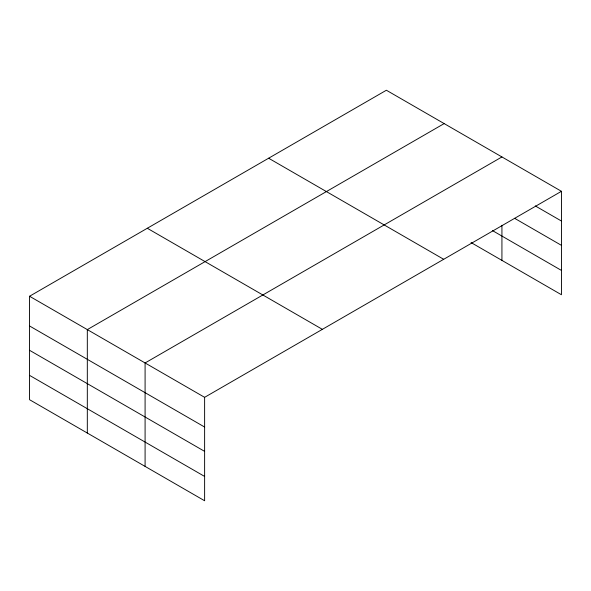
<?xml version="1.0" encoding="UTF-8"?>
<svg xmlns="http://www.w3.org/2000/svg" width="591" height="591" viewBox="0 0 591 591"><rect width="100%" height="100%" fill="white"/><g stroke="black" fill="none" stroke-linecap="round" stroke-linejoin="round"><path stroke-width="0.89" d="M561.45 191.307L386.381 90.238L29.55 296.254L29.55 399.693L204.619 500.762L204.619 397.329L561.45 191.307L561.45 294.746L471.064 242.561M444.159 123.593L87.32 329.608L87.32 433.04M501.929 156.947L145.091 362.963L145.091 466.395M535.261 205.912L561.45 221.027M514.628 218.323L561.45 245.354M492.429 230.571L561.45 270.419M268.632 158.225L443.693 259.294M147.307 228.266L322.368 329.342M29.55 296.254L204.619 397.329M29.55 325.973L204.619 427.042M29.55 350.3L204.619 451.369M29.55 375.366L204.619 476.435M501.929 225.311L501.929 260.38"/></g></svg>
